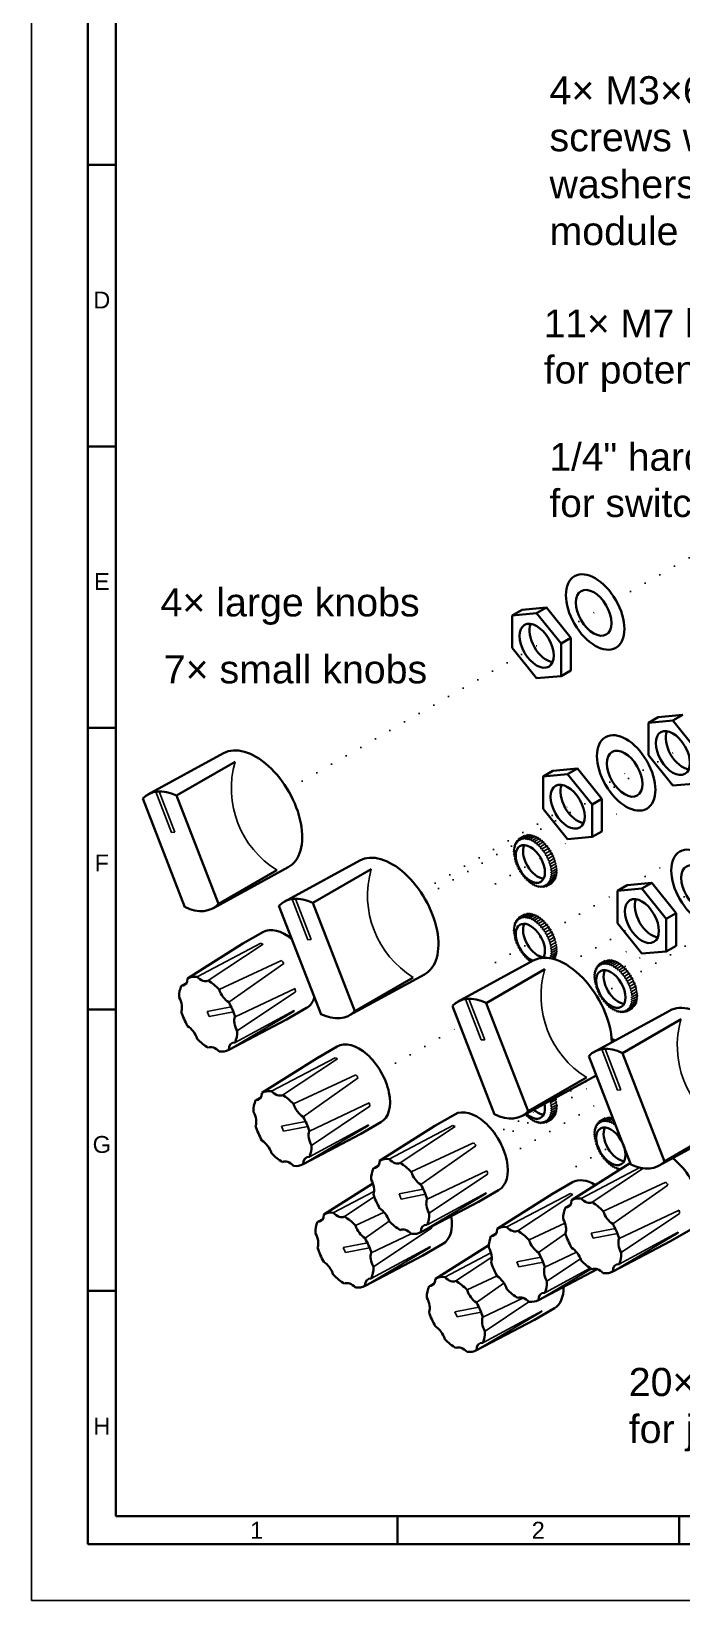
# Model space of a CAD drawing. Header units: millimetres. Extents: x 0 to 594, y 0 to 420.
# Drawn here: x 0 to 115.5, y 0 to 278.7 of the extents above; entities that cross this region are included whole.
import ezdxf

# ---------------------------------------------------------------- set-up
doc = ezdxf.new("R2010")
doc.units = ezdxf.units.MM
doc.linetypes.add('ACAD_ISO07W100', pattern=[3, 0.1, -2.9])
for name, color, linetype, lineweight, true_color in [('assembly lines', 14, 'ACAD_ISO07W100', 25, 0x800000), ('details', 7, 'Continuous', 25, 0x000000), ('frame', 5, 'Continuous', 35, 0x0000ff), ('notes', 94, 'Continuous', 25, 0x008000), ('outlines', 7, 'Continuous', 35, 0x000000), ('paper outline', 1, 'Continuous', 25, 0xff0000)]:
    doc.layers.add(name, color=color, linetype=linetype, lineweight=lineweight, true_color=true_color)
doc.styles.add('textstyle10', font='')
doc.styles.add('textstyle15', font='')
doc.styles.add('textstyle16', font='')
doc.styles.add('textstyle18', font='')
doc.styles.add('textstyle43', font='')
doc.styles.add('textstyle44', font='')
doc.styles.add('textstyle52', font='')
doc.styles.add('textstyle53', font='')
doc.styles.add('textstyle55', font='')
doc.styles.add('textstyle56', font='')
doc.styles.add('textstyle6', font='')
doc.styles.add('textstyle8', font='')
doc.styles.add('textstyle9', font='')
doc.styles.get('textstyle10').set_extended_font_data('Nimbus Sans L')
doc.styles.get('textstyle15').set_extended_font_data('Nimbus Sans L')
doc.styles.get('textstyle16').set_extended_font_data('Nimbus Sans L')
doc.styles.get('textstyle18').set_extended_font_data('Nimbus Sans L')
doc.styles.get('textstyle43').set_extended_font_data('Nimbus Sans L')
doc.styles.get('textstyle44').set_extended_font_data('Nimbus Sans L')
doc.styles.get('textstyle52').set_extended_font_data('Nimbus Sans L')
doc.styles.get('textstyle53').set_extended_font_data('Nimbus Sans L')
doc.styles.get('textstyle55').set_extended_font_data('Nimbus Sans L')
doc.styles.get('textstyle56').set_extended_font_data('Nimbus Sans L')
doc.styles.get('textstyle6').set_extended_font_data('Nimbus Sans L')
doc.styles.get('textstyle8').set_extended_font_data('Nimbus Sans L')
doc.styles.get('textstyle9').set_extended_font_data('Nimbus Sans L')

msp = doc.modelspace()

# ---------------------------------------------------------------- linework, layer by layer
at = {"layer": 'assembly lines'}
for p, q in [((103.78, 177.71), (201.94, 234.38)), ((94.62, 172.42), (102.08, 176.73)), ((45.49, 144.05), (91.86, 170.83)), ((69.68, 125), (116.06, 151.78)), ((113.02, 151.3), (115.43, 152.69)), ((100.12, 143.84), (107.58, 148.15)), ((109.28, 149.13), (110.05, 149.58)), ((110.79, 143.66), (113.53, 145.24)), ((69.09, 125.93), (97.36, 142.25)), ((101.28, 138.16), (105.92, 140.84)), ((92.16, 132.9), (96.4, 135.35)), ((100.48, 107.22), (146.85, 134)), ((82.43, 127.28), (90.44, 131.9)), ((106.36, 127.13), (113.89, 131.47)), ((92.16, 118.93), (104.63, 126.13)), ((113.32, 123.52), (120.78, 127.83)), ((95.01, 112.95), (110.56, 121.93)), ((114.48, 117.84), (119.12, 120.52)), ((82.43, 113.31), (90.44, 117.93)), ((97.77, 110.74), (107.34, 116.26)), ((105.41, 112.61), (109.59, 115.02)), ((99.24, 109.05), (100.33, 109.67)), ((101.62, 110.42), (103.27, 111.37)), ((62.07, 93.94), (76.14, 102.06)), ((82.97, 81.87), (100.74, 92.13)), ((93.17, 89.03), (100.33, 93.17)), ((83.9, 83.68), (91.17, 87.88)), ((84.25, 78.8), (101.94, 89.02)), ((96.73, 77.12), (104.76, 81.75))]:
    msp.add_line(p, q, dxfattribs=at)
at = {"layer": 'details'}
for p, q in [((22.09, 143.66), (24.9, 136.41)), ((25.5, 136.46), (22.69, 143.71)), ((24.9, 136.41), (25.5, 136.46)), ((85.64, 133.88), (85.87, 133.5)), ((85.94, 133.84), (85.64, 133.88)), ((85.74, 134.23), (85.94, 133.84)), ((86.04, 134.15), (85.74, 134.23)), ((85.87, 134.55), (86.04, 134.15)), ((86.18, 134.42), (85.87, 134.55)), ((86.03, 134.83), (86.18, 134.42)), ((86.34, 134.66), (86.03, 134.83)), ((86.23, 135.06), (86.34, 134.66)), ((86.54, 134.86), (86.23, 135.06)), ((86.46, 135.26), (87.58, 135.9)), ((86.46, 135.26), (86.54, 134.86)), ((86.77, 135.02), (86.46, 135.26)), ((86.71, 135.4), (86.77, 135.02)), ((87.01, 135.13), (86.71, 135.4)), ((87, 135.5), (87.01, 135.13)), ((87.29, 135.2), (87, 135.5)), ((87.41, 135.36), (87.09, 135.56)), ((87.3, 135.56), (87.29, 135.2)), ((87.3, 135.56), (88.17, 136.06)), ((87.58, 135.23), (87.3, 135.56)), ((87.32, 135.76), (87.41, 135.36)), ((87.63, 135.52), (87.32, 135.76)), ((87.58, 135.9), (87.63, 135.52)), ((87.88, 135.63), (87.58, 135.9)), ((87.62, 135.56), (87.58, 135.23)), ((87.62, 135.56), (88.49, 136.06)), ((87.88, 135.21), (87.62, 135.56)), ((87.96, 135.52), (87.88, 135.21)), ((87.96, 135.52), (88.83, 136.02)), ((88.2, 135.15), (87.96, 135.52)), ((88.27, 135.93), (88.17, 136.06)), ((88.31, 135.42), (88.2, 135.15)), ((88.31, 135.42), (89.18, 135.92)), ((88.53, 135.04), (88.31, 135.42)), ((88.61, 135.89), (88.49, 136.06)), ((88.67, 135.28), (88.53, 135.04)), ((88.67, 135.28), (89.54, 135.78)), ((88.86, 134.88), (88.67, 135.28)), ((88.97, 135.8), (88.83, 136.02)), ((89.03, 135.09), (88.86, 134.88)), ((89.03, 135.09), (89.9, 135.59)), ((89.2, 134.69), (89.03, 135.09)), ((89.4, 135.54), (89.18, 135.92)), ((89.39, 134.86), (89.2, 134.69)), ((89.39, 134.86), (90.26, 135.36)), ((89.53, 134.46), (89.39, 134.86)), ((89.75, 134.59), (89.53, 134.46)), ((89.69, 135.47), (89.54, 135.78)), ((89.75, 134.59), (90.62, 135.09)), ((89.86, 134.19), (89.75, 134.59)), ((90.1, 134.28), (89.86, 134.19)), ((90.05, 135.24), (89.9, 135.59)), ((90.1, 134.28), (90.97, 134.78)), ((90.18, 133.88), (90.1, 134.28)), ((90.44, 133.93), (90.18, 133.88)), ((90.4, 134.96), (90.26, 135.36)), ((90.62, 135.09), (90.4, 134.96)), ((90.44, 133.93), (91.31, 134.43)), ((90.49, 133.55), (90.44, 133.93)), ((90.73, 134.69), (90.62, 135.09)), ((90.97, 134.78), (90.73, 134.69)), ((90.76, 133.56), (91.63, 134.06)), ((91.05, 134.38), (90.97, 134.78)), ((91.31, 134.43), (91.05, 134.38)), ((91.35, 134.05), (91.31, 134.43)), ((91.63, 134.06), (91.35, 134.05)), ((91.64, 133.69), (91.63, 134.06)), ((85.83, 133.13), (85.57, 133.09)), ((85.57, 133.09), (85.83, 132.75)), ((85.59, 133.5), (85.83, 133.13)), ((85.87, 133.5), (85.59, 133.5)), ((85.83, 132.75), (85.59, 132.66)), ((85.59, 132.66), (85.87, 132.34)), ((85.87, 132.34), (85.64, 132.22)), ((85.64, 132.22), (85.94, 131.92)), ((85.94, 131.92), (85.74, 131.76)), ((85.74, 131.76), (86.04, 131.49)), ((86.04, 131.49), (85.87, 131.29)), ((85.87, 131.29), (86.18, 131.06)), ((86.18, 131.06), (86.03, 130.83)), ((90.76, 133.56), (90.49, 133.55)), ((90.78, 133.19), (90.76, 133.56)), ((91.07, 133.15), (90.78, 133.19)), ((91.05, 132.8), (91.07, 133.15)), ((91.35, 132.73), (91.05, 132.8)), ((91.07, 133.15), (91.93, 133.65)), ((91.3, 132.4), (91.35, 132.73)), ((91.61, 132.28), (91.3, 132.4)), ((91.35, 132.73), (92.22, 133.23)), ((91.52, 131.98), (91.61, 132.28)), ((91.83, 131.83), (91.52, 131.98)), ((91.61, 132.28), (92.47, 132.78)), ((91.93, 133.65), (91.64, 133.69)), ((91.72, 131.56), (91.83, 131.83)), ((92.03, 131.36), (91.72, 131.56)), ((91.83, 131.83), (92.7, 132.33)), ((91.89, 131.12), (92.03, 131.36)), ((92.2, 130.89), (91.89, 131.12)), ((91.91, 133.3), (91.93, 133.65)), ((92.22, 133.23), (91.91, 133.3)), ((92.03, 131.36), (92.9, 131.86)), ((92.16, 132.9), (92.22, 133.23)), ((92.47, 132.78), (92.16, 132.9)), ((92.2, 130.89), (93.06, 131.39)), ((92.39, 132.48), (92.47, 132.78)), ((92.7, 132.33), (92.39, 132.48)), ((92.58, 132.06), (92.7, 132.33)), ((92.9, 131.86), (92.58, 132.06)), ((92.75, 131.62), (92.9, 131.86)), ((93.06, 131.39), (92.75, 131.62)), ((92.89, 131.19), (93.06, 131.39)), ((93.19, 130.93), (92.89, 131.19)), ((86.03, 130.83), (86.34, 130.63)), ((86.34, 130.63), (86.23, 130.36)), ((86.23, 130.36), (86.54, 130.2)), ((86.54, 130.2), (86.46, 129.9)), ((86.46, 129.9), (86.77, 129.78)), ((86.77, 129.78), (86.71, 129.46)), ((86.71, 129.46), (87.01, 129.38)), ((87.01, 129.38), (87, 129.03)), ((87, 129.03), (87.29, 129)), ((87.29, 129), (87.3, 128.63)), ((87.3, 128.63), (87.58, 128.64)), ((87.58, 128.64), (87.62, 128.25)), ((87.62, 128.25), (87.88, 128.3)), ((87.88, 128.3), (87.96, 127.91)), ((92.02, 130.69), (92.2, 130.89)), ((92.33, 130.43), (92.02, 130.69)), ((92.13, 130.26), (92.33, 130.43)), ((92.42, 129.97), (92.13, 130.26)), ((92.33, 127.95), (92.13, 128.35)), ((92.2, 129.84), (92.42, 129.97)), ((92.48, 129.52), (92.2, 129.84)), ((92.42, 128.3), (92.2, 128.69)), ((92.5, 129.09), (92.23, 129.44)), ((92.48, 128.69), (92.23, 129.05)), ((92.33, 130.43), (93.19, 130.93)), ((93.19, 128.45), (92.33, 127.95)), ((92.42, 129.97), (93.29, 130.47)), ((92.42, 128.3), (93.29, 128.81)), ((92.48, 129.52), (93.34, 130.02)), ((93.34, 129.19), (92.48, 128.69)), ((92.5, 129.09), (93.36, 129.59)), ((92.9, 127.86), (92.75, 128.26)), ((92.75, 128.26), (93.06, 128.14)), ((93.06, 128.14), (92.89, 128.54)), ((92.89, 128.54), (93.19, 128.45)), ((92.99, 130.76), (93.19, 130.93)), ((93.29, 130.47), (92.99, 130.76)), ((93.06, 130.34), (93.29, 130.47)), ((93.34, 130.02), (93.06, 130.34)), ((93.19, 128.45), (93.08, 128.68)), ((93.36, 129.59), (93.13, 129.9)), ((93.29, 128.81), (93.13, 129.07)), ((93.34, 129.19), (93.15, 129.47)), ((87.96, 127.91), (88.2, 128)), ((88.2, 128), (88.31, 127.6)), ((88.31, 127.6), (88.53, 127.73)), ((88.53, 127.73), (88.67, 127.32)), ((88.67, 127.32), (88.86, 127.49)), ((88.86, 127.49), (89.03, 127.09)), ((89.03, 127.09), (89.2, 127.3)), ((89.2, 127.3), (89.39, 126.91)), ((89.39, 126.91), (89.53, 127.15)), ((89.53, 127.15), (89.75, 126.76)), ((89.75, 126.76), (89.86, 127.04)), ((89.86, 127.04), (90.1, 126.67)), ((90.1, 126.67), (90.18, 126.98)), ((90.18, 126.98), (90.44, 126.63)), ((90.44, 126.63), (90.49, 126.96)), ((90.49, 126.96), (90.76, 126.63)), ((90.76, 126.63), (90.78, 126.98)), ((90.78, 126.98), (91.07, 126.68)), ((91.07, 126.68), (91.05, 127.05)), ((91.05, 127.05), (91.35, 126.78)), ((91.35, 126.78), (91.3, 127.17)), ((91.3, 127.17), (91.61, 126.93)), ((91.35, 126.78), (92.47, 127.43)), ((91.61, 126.93), (91.52, 127.33)), ((91.52, 127.33), (91.83, 127.12)), ((91.83, 127.12), (91.72, 127.53)), ((91.72, 127.53), (92.03, 127.36)), ((92.03, 127.36), (91.89, 127.76)), ((91.89, 127.76), (92.2, 127.64)), ((91.93, 127.18), (91.91, 127.55)), ((91.91, 127.55), (92.22, 127.28)), ((92.2, 127.64), (92.02, 128.04)), ((92.02, 128.04), (92.33, 127.95)), ((92.22, 127.28), (92.16, 127.67)), ((92.16, 127.67), (92.47, 127.43)), ((92.2, 127.64), (93.06, 128.14)), ((92.47, 127.43), (92.39, 127.83)), ((92.39, 127.83), (92.7, 127.62)), ((92.7, 127.62), (92.58, 128.03)), ((92.58, 128.03), (92.9, 127.86)), ((46.28, 124.6), (49.09, 117.36)), ((49.69, 117.41), (46.88, 124.66)), ((85.64, 119.91), (85.87, 119.53)), ((85.94, 119.87), (85.64, 119.91)), ((85.74, 120.26), (85.94, 119.87)), ((86.04, 120.18), (85.74, 120.26)), ((85.87, 120.58), (86.04, 120.18)), ((86.18, 120.45), (85.87, 120.58)), ((86.03, 120.85), (86.18, 120.45)), ((86.34, 120.69), (86.03, 120.85)), ((86.23, 121.09), (86.34, 120.69)), ((86.54, 120.89), (86.23, 121.09)), ((86.46, 121.29), (87.58, 121.93)), ((86.46, 121.29), (86.54, 120.89)), ((86.77, 121.05), (86.46, 121.29)), ((86.71, 121.43), (86.77, 121.05)), ((87.01, 121.16), (86.71, 121.43)), ((87, 121.53), (87.01, 121.16)), ((87.29, 121.23), (87, 121.53)), ((87.41, 121.39), (87.09, 121.59)), ((87.3, 121.59), (87.29, 121.23)), ((87.3, 121.59), (88.17, 122.09)), ((87.58, 121.26), (87.3, 121.59)), ((87.32, 121.79), (87.41, 121.39)), ((87.63, 121.55), (87.32, 121.79)), ((87.58, 121.93), (87.63, 121.55)), ((87.88, 121.66), (87.58, 121.93)), ((87.62, 121.59), (87.58, 121.26)), ((87.62, 121.59), (88.49, 122.09)), ((87.88, 121.24), (87.62, 121.59)), ((87.96, 121.55), (87.88, 121.24)), ((87.96, 121.55), (88.83, 122.05)), ((88.2, 121.18), (87.96, 121.55)), ((88.27, 121.96), (88.17, 122.09)), ((88.31, 121.45), (88.2, 121.18)), ((88.31, 121.45), (89.18, 121.95)), ((88.53, 121.07), (88.31, 121.45)), ((88.61, 121.92), (88.49, 122.09)), ((88.67, 121.31), (88.53, 121.07)), ((88.67, 121.31), (89.54, 121.81)), ((88.86, 120.91), (88.67, 121.31)), ((88.97, 121.83), (88.83, 122.05)), ((89.03, 121.12), (88.86, 120.91)), ((89.03, 121.12), (89.9, 121.62)), ((89.2, 120.72), (89.03, 121.12)), ((89.4, 121.57), (89.18, 121.95)), ((89.39, 120.89), (89.2, 120.72)), ((89.39, 120.89), (90.26, 121.39)), ((89.53, 120.49), (89.39, 120.89)), ((89.75, 120.62), (89.53, 120.49)), ((89.69, 121.5), (89.54, 121.81)), ((89.75, 120.62), (90.62, 121.12)), ((89.86, 120.22), (89.75, 120.62)), ((90.1, 120.31), (89.86, 120.22)), ((90.05, 121.27), (89.9, 121.62)), ((90.1, 120.31), (90.97, 120.81)), ((90.18, 119.91), (90.1, 120.31)), ((90.44, 119.96), (90.18, 119.91)), ((90.4, 120.99), (90.26, 121.39)), ((90.62, 121.12), (90.4, 120.99)), ((90.44, 119.96), (91.31, 120.46)), ((90.49, 119.58), (90.44, 119.96)), ((90.73, 120.72), (90.62, 121.12)), ((90.97, 120.81), (90.73, 120.72)), ((90.76, 119.59), (91.63, 120.09)), ((91.05, 120.41), (90.97, 120.81)), ((91.31, 120.46), (91.05, 120.41)), ((91.35, 120.08), (91.31, 120.46)), ((91.63, 120.09), (91.35, 120.08)), ((91.64, 119.72), (91.63, 120.09)), ((49.09, 117.36), (49.69, 117.41)), ((85.83, 119.16), (85.57, 119.12)), ((85.57, 119.12), (85.83, 118.78)), ((85.59, 119.53), (85.83, 119.16)), ((85.87, 119.53), (85.59, 119.53)), ((85.83, 118.78), (85.59, 118.69)), ((85.59, 118.69), (85.87, 118.37)), ((85.87, 118.37), (85.64, 118.25)), ((85.64, 118.25), (85.94, 117.95)), ((85.94, 117.95), (85.74, 117.79)), ((85.74, 117.79), (86.04, 117.52)), ((86.04, 117.52), (85.87, 117.32)), ((85.87, 117.32), (86.18, 117.09)), ((86.18, 117.09), (86.03, 116.85)), ((90.76, 119.59), (90.49, 119.58)), ((90.78, 119.22), (90.76, 119.59)), ((91.07, 119.18), (90.78, 119.22)), ((91.05, 118.83), (91.07, 119.18)), ((91.35, 118.76), (91.05, 118.83)), ((91.07, 119.18), (91.93, 119.68)), ((91.3, 118.43), (91.35, 118.76)), ((91.61, 118.31), (91.3, 118.43)), ((91.35, 118.76), (92.22, 119.26)), ((91.52, 118.01), (91.61, 118.31)), ((91.83, 117.86), (91.52, 118.01)), ((91.61, 118.31), (92.47, 118.81)), ((91.93, 119.68), (91.64, 119.72)), ((91.72, 117.59), (91.83, 117.86)), ((92.03, 117.39), (91.72, 117.59)), ((91.83, 117.86), (92.7, 118.36)), ((91.89, 117.15), (92.03, 117.39)), ((92.2, 116.92), (91.89, 117.15)), ((91.91, 119.33), (91.93, 119.68)), ((92.22, 119.26), (91.91, 119.33)), ((92.03, 117.39), (92.9, 117.89)), ((92.16, 118.93), (92.22, 119.26)), ((92.47, 118.81), (92.16, 118.93)), ((92.2, 116.92), (93.06, 117.42)), ((92.39, 118.51), (92.47, 118.81)), ((92.7, 118.36), (92.39, 118.51)), ((92.58, 118.09), (92.7, 118.36)), ((92.9, 117.89), (92.58, 118.09)), ((92.75, 117.65), (92.9, 117.89)), ((93.06, 117.42), (92.75, 117.65)), ((92.89, 117.22), (93.06, 117.42)), ((93.19, 116.96), (92.89, 117.22)), ((29.41, 110.81), (40.75, 116.75)), ((41.14, 116.57), (31.39, 110.12)), ((86.03, 116.85), (86.34, 116.66)), ((86.34, 116.66), (86.23, 116.39)), ((86.23, 116.39), (86.54, 116.23)), ((86.54, 116.23), (86.46, 115.93)), ((86.46, 115.93), (86.77, 115.81)), ((86.77, 115.81), (86.71, 115.49)), ((86.71, 115.49), (87.01, 115.41)), ((87.01, 115.41), (87, 115.06)), ((87, 115.06), (87.29, 115.03)), ((87.29, 115.03), (87.3, 114.66)), ((87.3, 114.66), (87.58, 114.67)), ((87.58, 114.67), (87.62, 114.28)), ((87.62, 114.28), (87.88, 114.33)), ((87.88, 114.33), (87.96, 113.94)), ((92.02, 116.72), (92.2, 116.92)), ((92.33, 116.46), (92.02, 116.72)), ((92.13, 116.29), (92.33, 116.46)), ((92.42, 116), (92.13, 116.29)), ((92.29, 114.05), (92.13, 114.38)), ((92.2, 115.87), (92.42, 116)), ((92.48, 115.55), (92.2, 115.87)), ((92.42, 114.33), (92.2, 114.72)), ((92.5, 115.12), (92.23, 115.47)), ((92.48, 114.72), (92.23, 115.08)), ((92.33, 116.46), (93.19, 116.96)), ((93.19, 114.48), (92.4, 114.03)), ((92.42, 116), (93.29, 116.5)), ((92.42, 114.33), (93.29, 114.83)), ((92.48, 115.55), (93.34, 116.05)), ((93.34, 115.22), (92.48, 114.72)), ((92.5, 115.12), (93.36, 115.62)), ((92.9, 113.89), (92.75, 114.29)), ((92.75, 114.29), (93.06, 114.17)), ((93.06, 114.17), (92.89, 114.57)), ((92.89, 114.57), (93.19, 114.48)), ((92.99, 116.79), (93.19, 116.96)), ((93.29, 116.5), (92.99, 116.79)), ((93.06, 116.37), (93.29, 116.5)), ((93.34, 116.05), (93.06, 116.37)), ((93.19, 114.48), (93.08, 114.71)), ((93.36, 115.62), (93.13, 115.93)), ((93.29, 114.83), (93.13, 115.09)), ((93.34, 115.22), (93.15, 115.5)), ((33.36, 108.53), (44.44, 113.71)), ((44.83, 113.18), (35.04, 106.27)), ((87.96, 113.94), (88.2, 114.03)), ((88.2, 114.03), (88.31, 113.63)), ((88.31, 113.63), (88.53, 113.76)), ((88.53, 113.76), (88.67, 113.35)), ((88.67, 113.35), (88.86, 113.52)), ((92.02, 114.07), (92.33, 113.98)), ((92.58, 114.06), (92.9, 113.89)), ((92.7, 113.96), (93.06, 114.17)), ((99.94, 111.66), (100.17, 111.27)), ((100.23, 111.61), (99.94, 111.66)), ((100.04, 112.01), (100.23, 111.61)), ((100.34, 111.92), (100.04, 112.01)), ((100.17, 112.32), (100.34, 111.92)), ((100.47, 112.2), (100.17, 112.32)), ((100.33, 112.6), (100.47, 112.2)), ((100.64, 112.43), (100.33, 112.6)), ((100.53, 112.84), (100.64, 112.43)), ((100.84, 112.63), (100.53, 112.84)), ((100.76, 113.03), (101.88, 113.68)), ((100.76, 113.03), (100.84, 112.63)), ((101.06, 112.79), (100.76, 113.03)), ((101.01, 113.18), (101.06, 112.79)), ((101.31, 112.91), (101.01, 113.18)), ((101.29, 113.28), (101.31, 112.91)), ((101.58, 112.98), (101.29, 113.28)), ((101.71, 113.13), (101.39, 113.34)), ((101.6, 113.33), (101.58, 112.98)), ((101.6, 113.33), (102.46, 113.83)), ((101.88, 113), (101.6, 113.33)), ((101.62, 113.53), (101.71, 113.13)), ((101.93, 113.29), (101.62, 113.53)), ((101.88, 113.68), (101.93, 113.29)), ((102.18, 113.41), (101.88, 113.68)), ((101.92, 113.34), (101.88, 113)), ((101.92, 113.34), (102.79, 113.84)), ((102.18, 112.98), (101.92, 113.34)), ((102.26, 113.29), (102.18, 112.98)), ((102.26, 113.29), (103.13, 113.79)), ((102.5, 112.92), (102.26, 113.29)), ((102.57, 113.71), (102.46, 113.83)), ((102.61, 113.2), (102.5, 112.92)), ((102.61, 113.2), (103.48, 113.7)), ((102.83, 112.81), (102.61, 113.2)), ((102.91, 113.67), (102.79, 113.84)), ((102.97, 113.05), (102.83, 112.81)), ((102.97, 113.05), (103.83, 113.55)), ((103.16, 112.66), (102.97, 113.05)), ((103.27, 113.57), (103.13, 113.79)), ((103.33, 112.87), (103.16, 112.66)), ((103.33, 112.87), (104.2, 113.37)), ((103.5, 112.47), (103.33, 112.87)), ((103.69, 113.31), (103.48, 113.7)), ((103.69, 112.64), (103.5, 112.47)), ((103.69, 112.64), (104.56, 113.14)), ((103.83, 112.23), (103.69, 112.64)), ((103.99, 113.25), (103.83, 113.55)), ((104.05, 112.36), (103.83, 112.23)), ((104.05, 112.36), (104.92, 112.86)), ((104.16, 111.96), (104.05, 112.36)), ((104.4, 112.05), (104.16, 111.96)), ((104.34, 113.01), (104.2, 113.37)), ((104.4, 112.05), (105.27, 112.55)), ((104.48, 111.66), (104.4, 112.05)), ((104.74, 111.71), (104.48, 111.66)), ((104.7, 112.73), (104.56, 113.14)), ((104.92, 112.86), (104.7, 112.73)), ((104.74, 111.71), (105.61, 112.21)), ((104.78, 111.32), (104.74, 111.71)), ((105.03, 112.46), (104.92, 112.86)), ((105.27, 112.55), (105.03, 112.46)), ((105.06, 111.33), (105.93, 111.83)), ((105.34, 112.16), (105.27, 112.55)), ((105.61, 112.21), (105.34, 112.16)), ((105.65, 111.82), (105.61, 112.21)), ((105.93, 111.83), (105.65, 111.82)), ((105.94, 111.46), (105.93, 111.83)), ((26.62, 109.2), (27.6, 109.79)), ((36.16, 103.69), (46.81, 108.72)), ((100.13, 110.91), (99.87, 110.87)), ((99.87, 110.87), (100.13, 110.52)), ((99.88, 111.27), (100.13, 110.91)), ((100.17, 111.27), (99.88, 111.27)), ((100.13, 110.52), (99.88, 110.44)), ((99.88, 110.44), (100.17, 110.12)), ((100.17, 110.12), (99.94, 109.99)), ((99.94, 109.99), (100.23, 109.7)), ((100.23, 109.7), (100.04, 109.53)), ((100.04, 109.53), (100.34, 109.27)), ((100.34, 109.27), (100.17, 109.07)), ((100.17, 109.07), (100.47, 108.84)), ((100.47, 108.84), (100.33, 108.6)), ((105.06, 111.33), (104.78, 111.32)), ((105.08, 110.96), (105.06, 111.33)), ((105.37, 110.93), (105.08, 110.96)), ((105.35, 110.58), (105.37, 110.93)), ((105.65, 110.5), (105.35, 110.58)), ((105.37, 110.93), (106.23, 111.43)), ((105.6, 110.18), (105.65, 110.5)), ((105.9, 110.06), (105.6, 110.18)), ((105.65, 110.5), (106.51, 111)), ((105.82, 109.76), (105.9, 110.06)), ((106.13, 109.6), (105.82, 109.76)), ((105.9, 110.06), (106.77, 110.56)), ((106.23, 111.43), (105.94, 111.46)), ((106.02, 109.33), (106.13, 109.6)), ((106.33, 109.14), (106.02, 109.33)), ((106.13, 109.6), (107, 110.1)), ((106.19, 108.9), (106.33, 109.14)), ((106.49, 108.67), (106.19, 108.9)), ((106.21, 111.08), (106.23, 111.43)), ((106.51, 111), (106.21, 111.08)), ((106.33, 109.14), (107.2, 109.64)), ((106.46, 110.68), (106.51, 111)), ((106.77, 110.56), (106.46, 110.68)), ((106.49, 108.67), (107.36, 109.17)), ((106.62, 108.2), (107.49, 108.7)), ((106.69, 110.26), (106.77, 110.56)), ((107, 110.1), (106.69, 110.26)), ((106.88, 109.83), (107, 110.1)), ((107.2, 109.64), (106.88, 109.83)), ((107.05, 109.4), (107.2, 109.64)), ((107.36, 109.17), (107.05, 109.4)), ((107.19, 108.97), (107.36, 109.17)), ((107.49, 108.7), (107.19, 108.97)), ((107.29, 108.54), (107.49, 108.7)), ((46.91, 108.15), (36.55, 101.18)), ((77.08, 106.82), (79.89, 99.58)), ((80.49, 99.63), (77.68, 106.88)), ((100.33, 108.6), (100.64, 108.4)), ((100.64, 108.4), (100.53, 108.13)), ((100.53, 108.13), (100.84, 107.98)), ((100.84, 107.98), (100.76, 107.68)), ((100.76, 107.68), (101.06, 107.56)), ((101.06, 107.56), (101.01, 107.23)), ((101.01, 107.23), (101.31, 107.16)), ((101.31, 107.16), (101.29, 106.81)), ((101.29, 106.81), (101.58, 106.77)), ((101.58, 106.77), (101.6, 106.4)), ((101.6, 106.4), (101.88, 106.41)), ((101.88, 106.41), (101.92, 106.03)), ((101.92, 106.03), (102.18, 106.08)), ((102.18, 106.08), (102.26, 105.68)), ((106.32, 108.47), (106.49, 108.67)), ((106.62, 108.2), (106.32, 108.47)), ((106.43, 108.04), (106.62, 108.2)), ((106.72, 107.74), (106.43, 108.04)), ((106.62, 105.73), (106.43, 106.12)), ((106.49, 107.62), (106.72, 107.74)), ((106.78, 107.3), (106.49, 107.62)), ((106.72, 106.08), (106.49, 106.46)), ((106.49, 105.41), (107.36, 105.91)), ((106.79, 106.87), (106.53, 107.21)), ((106.78, 106.46), (106.53, 106.83)), ((107.49, 106.23), (106.62, 105.73)), ((106.72, 107.74), (107.58, 108.24)), ((106.72, 106.08), (107.58, 106.58)), ((106.78, 107.3), (107.64, 107.8)), ((107.64, 106.96), (106.78, 106.46)), ((106.79, 106.87), (107.66, 107.37)), ((107.2, 105.64), (107.05, 106.04)), ((107.05, 106.04), (107.36, 105.91)), ((107.36, 105.91), (107.19, 106.31)), ((107.19, 106.31), (107.49, 106.23)), ((107.58, 108.24), (107.29, 108.54)), ((107.36, 108.12), (107.58, 108.24)), ((107.64, 107.8), (107.36, 108.12)), ((107.49, 106.23), (107.37, 106.46)), ((107.66, 107.37), (107.43, 107.67)), ((107.58, 106.58), (107.43, 106.84)), ((107.64, 106.96), (107.45, 107.25)), ((35.48, 105.44), (31.2, 104.61)), ((31.2, 104.61), (31.58, 103.72)), ((31.58, 103.72), (35.86, 104.55)), ((46.6, 104.65), (35.04, 97.84)), ((36.16, 99.13), (46.67, 104.82)), ((102.26, 105.68), (102.5, 105.77)), ((102.5, 105.77), (102.61, 105.37)), ((102.61, 105.37), (102.83, 105.5)), ((102.83, 105.5), (102.97, 105.1)), ((102.97, 105.1), (103.16, 105.27)), ((103.16, 105.27), (103.33, 104.87)), ((103.33, 104.87), (103.5, 105.08)), ((103.5, 105.08), (103.69, 104.68)), ((103.69, 104.68), (103.83, 104.92)), ((103.83, 104.92), (104.05, 104.54)), ((104.05, 104.54), (104.16, 104.81)), ((104.16, 104.81), (104.4, 104.45)), ((104.4, 104.45), (104.48, 104.75)), ((104.48, 104.75), (104.74, 104.4)), ((104.74, 104.4), (104.78, 104.73)), ((104.78, 104.73), (105.06, 104.4)), ((105.06, 104.4), (105.08, 104.76)), ((105.08, 104.76), (105.37, 104.46)), ((105.37, 104.46), (105.35, 104.83)), ((105.35, 104.83), (105.65, 104.56)), ((105.65, 104.56), (105.6, 104.94)), ((105.6, 104.94), (105.9, 104.7)), ((105.65, 104.56), (106.77, 105.2)), ((105.9, 104.7), (105.82, 105.1)), ((105.82, 105.1), (106.13, 104.9)), ((106.13, 104.9), (106.02, 105.3)), ((106.02, 105.3), (106.33, 105.14)), ((106.33, 105.14), (106.19, 105.54)), ((106.19, 105.54), (106.49, 105.41)), ((106.23, 104.96), (106.21, 105.33)), ((106.21, 105.33), (106.51, 105.06)), ((106.49, 105.41), (106.32, 105.81)), ((106.32, 105.81), (106.62, 105.73)), ((106.51, 105.06), (106.46, 105.44)), ((106.46, 105.44), (106.77, 105.2)), ((106.77, 105.2), (106.69, 105.6)), ((106.69, 105.6), (107, 105.4)), ((107, 105.4), (106.88, 105.8)), ((106.88, 105.8), (107.2, 105.64)), ((79.89, 99.58), (80.49, 99.63)), ((101.28, 97.93), (104.09, 90.69)), ((104.69, 90.74), (101.88, 97.99)), ((103.06, 99.48), (103.48, 99.73)), ((103.27, 99.6), (103.13, 99.82)), ((103.61, 99.49), (103.48, 99.73)), ((42.61, 90.49), (53.95, 96.43)), ((54.34, 96.25), (44.59, 89.8)), ((46.56, 88.21), (57.64, 93.39)), ((58.03, 92.86), (48.24, 85.95)), ((39.82, 88.88), (40.8, 89.47)), ((93.19, 89.02), (92.89, 89.28)), ((104.09, 90.69), (104.69, 90.74)), ((49.36, 83.37), (60, 88.4)), ((60.11, 87.83), (49.75, 80.86)), ((92.33, 88.52), (92.02, 88.78)), ((92.13, 88.35), (92.33, 88.52)), ((92.42, 88.06), (92.13, 88.35)), ((92.33, 86.04), (92.13, 86.44)), ((92.2, 87.93), (92.42, 88.06)), ((92.48, 87.61), (92.2, 87.93)), ((92.42, 86.39), (92.2, 86.78)), ((92.5, 87.18), (92.23, 87.53)), ((92.48, 86.77), (92.23, 87.14)), ((92.33, 88.52), (93.19, 89.02)), ((93.19, 86.54), (92.33, 86.04)), ((92.42, 88.06), (93.29, 88.56)), ((92.42, 86.39), (93.29, 86.89)), ((92.48, 87.61), (93.34, 88.11)), ((93.34, 87.27), (92.48, 86.77)), ((92.5, 87.18), (93.36, 87.68)), ((93.06, 86.23), (92.89, 86.63)), ((92.89, 86.63), (93.19, 86.54)), ((92.99, 88.85), (93.19, 89.02)), ((93.29, 88.56), (92.99, 88.85)), ((93.06, 88.43), (93.29, 88.56)), ((93.34, 88.11), (93.06, 88.43)), ((93.19, 86.54), (93.08, 86.77)), ((93.36, 87.68), (93.13, 87.99)), ((93.29, 86.89), (93.13, 87.15)), ((93.34, 87.27), (93.15, 87.56)), ((48.68, 85.12), (44.4, 84.29)), ((44.4, 84.29), (44.78, 83.4)), ((44.78, 83.4), (49.06, 84.23)), ((59.8, 84.33), (48.24, 77.52)), ((49.36, 78.81), (59.87, 84.5)), ((63.51, 78.42), (74.84, 84.36)), ((75.24, 84.18), (65.49, 77.74)), ((87.88, 86.39), (87.96, 86)), ((87.96, 86), (88.2, 86.09)), ((88.2, 86.09), (88.31, 85.68)), ((88.31, 85.68), (88.53, 85.82)), ((88.53, 85.82), (88.67, 85.41)), ((88.67, 85.41), (88.86, 85.58)), ((88.86, 85.58), (89.03, 85.18)), ((89.03, 85.18), (89.2, 85.39)), ((89.2, 85.39), (89.39, 84.99)), ((89.39, 84.99), (89.53, 85.24)), ((89.53, 85.24), (89.75, 84.85)), ((89.75, 84.85), (89.86, 85.13)), ((89.86, 85.13), (90.1, 84.76)), ((90.1, 84.76), (90.18, 85.06)), ((90.18, 85.06), (90.44, 84.71)), ((90.44, 84.71), (90.49, 85.05)), ((90.49, 85.05), (90.76, 84.72)), ((90.76, 84.72), (90.78, 85.07)), ((90.78, 85.07), (91.07, 84.77)), ((91.07, 84.77), (91.05, 85.14)), ((91.05, 85.14), (91.35, 84.87)), ((91.35, 84.87), (91.3, 85.26)), ((91.3, 85.26), (91.61, 85.02)), ((91.35, 84.87), (92.47, 85.52)), ((91.61, 85.02), (91.52, 85.42)), ((91.52, 85.42), (91.83, 85.21)), ((91.83, 85.21), (91.72, 85.62)), ((91.72, 85.62), (92.03, 85.45)), ((92.03, 85.45), (91.89, 85.85)), ((91.89, 85.85), (92.2, 85.73)), ((91.93, 85.27), (91.91, 85.64)), ((91.91, 85.64), (92.22, 85.37)), ((92.2, 85.73), (92.02, 86.13)), ((92.02, 86.13), (92.33, 86.04)), ((92.22, 85.37), (92.16, 85.76)), ((92.16, 85.76), (92.47, 85.52)), ((92.2, 85.73), (93.06, 86.23)), ((92.47, 85.52), (92.39, 85.92)), ((92.39, 85.92), (92.7, 85.71)), ((92.7, 85.71), (92.58, 86.12)), ((92.58, 86.12), (92.9, 85.95)), ((92.9, 85.95), (92.75, 86.35)), ((92.75, 86.35), (93.06, 86.23)), ((99.94, 83.71), (100.17, 83.33)), ((100.23, 83.67), (99.94, 83.71)), ((100.04, 84.06), (100.23, 83.67)), ((100.34, 83.98), (100.04, 84.06)), ((100.17, 84.38), (100.34, 83.98)), ((100.47, 84.25), (100.17, 84.38)), ((100.33, 84.66), (100.47, 84.25)), ((100.64, 84.49), (100.33, 84.66)), ((100.53, 84.9), (100.64, 84.49)), ((100.84, 84.69), (100.53, 84.9)), ((100.76, 85.09), (101.88, 85.74)), ((100.76, 85.09), (100.84, 84.69)), ((101.06, 84.85), (100.76, 85.09)), ((101.01, 85.24), (101.06, 84.85)), ((101.31, 84.97), (101.01, 85.24)), ((101.29, 85.34), (101.31, 84.97)), ((101.58, 85.04), (101.29, 85.34)), ((101.71, 85.19), (101.39, 85.4)), ((101.6, 85.39), (101.58, 85.04)), ((101.6, 85.39), (102.46, 85.89)), ((101.88, 85.06), (101.6, 85.39)), ((101.62, 85.59), (101.71, 85.19)), ((101.93, 85.35), (101.62, 85.59)), ((101.88, 85.74), (101.93, 85.35)), ((102.18, 85.47), (101.88, 85.74)), ((101.92, 85.39), (101.88, 85.06)), ((101.92, 85.39), (102.79, 85.89)), ((102.18, 85.04), (101.92, 85.39)), ((102.26, 85.35), (102.18, 85.04)), ((102.26, 85.35), (103.13, 85.85)), ((102.5, 84.98), (102.26, 85.35)), ((102.57, 85.77), (102.46, 85.89)), ((102.61, 85.26), (102.5, 84.98)), ((102.61, 85.26), (103.26, 85.63)), ((102.83, 84.87), (102.61, 85.26)), ((102.91, 85.73), (102.79, 85.89)), ((102.97, 85.11), (102.83, 84.87)), ((102.97, 85.11), (103.37, 85.34)), ((103.16, 84.72), (102.97, 85.11)), ((103.27, 85.63), (103.13, 85.85)), ((103.33, 84.93), (103.16, 84.72)), ((103.33, 84.93), (103.49, 85.02)), ((103.5, 84.52), (103.33, 84.93)), ((103.64, 84.65), (103.5, 84.52)), ((67.46, 76.14), (78.53, 81.33)), ((100.13, 82.97), (99.87, 82.93)), ((99.87, 82.93), (100.13, 82.58)), ((99.88, 83.33), (100.13, 82.97)), ((100.17, 83.33), (99.88, 83.33)), ((100.13, 82.58), (99.88, 82.5)), ((99.88, 82.5), (100.17, 82.18)), ((100.17, 82.18), (99.94, 82.05)), ((99.94, 82.05), (100.23, 81.76)), ((100.23, 81.76), (100.04, 81.59)), ((100.04, 81.59), (100.34, 81.33)), ((100.34, 81.33), (100.17, 81.13)), ((100.17, 81.13), (100.47, 80.9)), ((100.47, 80.9), (100.33, 80.66)), ((78.92, 80.79), (69.14, 73.88)), ((100.33, 80.66), (100.64, 80.46)), ((100.64, 80.46), (100.53, 80.19)), ((100.53, 80.19), (100.84, 80.04)), ((100.84, 80.04), (100.76, 79.74)), ((100.76, 79.74), (101.06, 79.62)), ((101.06, 79.62), (101.01, 79.29)), ((101.01, 79.29), (101.31, 79.22)), ((101.31, 79.22), (101.29, 78.87)), ((101.29, 78.87), (101.58, 78.83)), ((101.58, 78.83), (101.6, 78.46)), ((101.6, 78.46), (101.88, 78.47)), ((101.88, 78.47), (101.92, 78.09)), ((101.92, 78.09), (102.18, 78.14)), ((102.18, 78.14), (102.26, 77.74)), ((60.72, 76.81), (61.69, 77.41)), ((70.25, 71.3), (80.9, 76.34)), ((81.01, 75.76), (70.65, 68.8)), ((97.61, 71.44), (108.04, 76.91)), ((108.72, 76.79), (99.58, 70.75)), ((102.26, 77.74), (102.5, 77.83)), ((102.5, 77.83), (102.61, 77.43)), ((102.61, 77.43), (102.83, 77.56)), ((102.83, 77.56), (102.97, 77.16)), ((102.97, 77.16), (103.16, 77.33)), ((103.16, 77.33), (103.33, 76.93)), ((103.33, 76.93), (103.5, 77.13)), ((103.5, 77.13), (103.69, 76.74)), ((103.69, 76.74), (103.83, 76.98)), ((103.83, 76.98), (104.05, 76.6)), ((104.05, 76.6), (104.16, 76.87)), ((104.16, 76.87), (104.4, 76.5)), ((104.4, 76.5), (104.48, 76.81)), ((104.48, 76.81), (104.62, 76.62)), ((106.19, 77.6), (106.49, 77.47)), ((53.61, 68.9), (60.82, 72.68)), ((69.57, 73.05), (65.29, 72.22)), ((101.56, 69.16), (112.63, 74.34)), ((113.02, 73.81), (103.23, 66.9)), ((60.89, 71.72), (55.59, 68.21)), ((65.29, 72.22), (65.68, 71.33)), ((65.68, 71.33), (69.96, 72.17)), ((80.7, 72.26), (69.14, 65.46)), ((70.25, 66.74), (80.77, 72.43)), ((84.41, 66.36), (95.74, 72.3)), ((96.14, 72.12), (86.38, 65.67)), ((94.81, 69.83), (95.79, 70.42)), ((50.82, 67.29), (51.79, 67.88)), ((57.56, 66.62), (62.62, 68.99)), ((63.52, 67.38), (59.24, 64.36)), ((88.36, 64.08), (94.74, 67.06)), ((104.35, 64.32), (115, 69.35)), ((115.11, 68.78), (104.74, 61.81)), ((60.36, 61.78), (67.46, 65.13)), ((71.11, 66.24), (60.75, 59.27)), ((81.61, 64.75), (82.59, 65.34)), ((94.83, 65.2), (90.03, 61.82)), ((103.67, 66.07), (99.39, 65.24)), ((99.39, 65.24), (99.77, 64.35)), ((99.77, 64.35), (104.06, 65.18)), ((114.79, 65.28), (103.23, 58.47)), ((104.35, 59.76), (114.87, 65.44)), ((59.68, 63.53), (55.39, 62.7)), ((55.39, 62.7), (55.78, 61.81)), ((55.78, 61.81), (60.06, 62.64)), ((70.8, 62.74), (59.24, 55.93)), ((60.36, 57.22), (70.87, 62.9)), ((73.41, 57.47), (81.61, 61.76)), ((91.15, 59.24), (96.8, 61.91)), ((81.74, 60.98), (75.38, 56.78)), ((90.47, 60.99), (86.19, 60.16)), ((86.19, 60.16), (86.58, 59.27)), ((86.58, 59.27), (90.86, 60.1)), ((99.43, 58.92), (90.03, 53.39)), ((91.15, 54.68), (99.23, 59.05)), ((97.5, 60.73), (91.54, 56.73)), ((70.62, 55.86), (71.59, 56.45)), ((77.36, 55.19), (82.69, 57.68)), ((83.92, 56.38), (79.03, 52.93)), ((80.15, 50.35), (87.36, 53.75)), ((88.34, 53.08), (80.55, 47.84)), ((79.47, 52.1), (75.19, 51.27)), ((75.19, 51.27), (75.58, 50.38)), ((75.58, 50.38), (79.86, 51.21)), ((90.6, 51.31), (79.03, 44.5)), ((80.15, 45.79), (90.67, 51.47))]:
    msp.add_line(p, q, dxfattribs=at)
for centre in [(52.58, 144.28), (76.77, 125.23), (107.57, 107.45), (131.77, 98.56)]:
    msp.add_arc(centre, 17.08, 164.0477, 238.3644, dxfattribs=at)
for centre, start_param, end_param in [((41.52, 110.01), 5.566689, 5.639097), ((41.52, 110.01), 4.852729, 4.938941), ((41.52, 110.01), 4.124656, 4.207659), ((41.52, 110.01), 3.534142, 3.569239), ((54.72, 89.69), 5.566689, 5.639097), ((54.72, 89.69), 4.852729, 4.938941), ((54.72, 89.69), 4.124656, 4.207659), ((54.72, 89.69), 3.534142, 3.569239), ((75.62, 77.63), 5.566689, 5.639097), ((75.62, 77.63), 4.852729, 4.938941), ((75.62, 77.63), 4.124656, 4.207659), ((109.71, 70.64), 4.852729, 4.938941), ((75.62, 77.63), 3.534142, 3.569239), ((96.52, 65.56), 5.566689, 5.639097), ((109.71, 70.64), 4.124656, 4.207659), ((65.72, 68.1), 4.124656, 4.15869), ((109.71, 70.64), 3.534142, 3.569239), ((65.72, 68.1), 3.534142, 3.569239), ((85.52, 56.67), 3.534142, 3.569239)]:
    msp.add_ellipse(centre, major_axis=(-3.89, 6.74), ratio=0.57735, start_param=start_param, end_param=end_param, dxfattribs=at)
at = {"layer": 'frame'}
for p, q in [((10, 410), (10, 10)), ((15, 405), (15, 15)), ((15, 255), (10, 255)), ((15, 205), (10, 205)), ((15, 155), (10, 155)), ((15, 105), (10, 105)), ((15, 55), (10, 55)), ((15, 15), (579, 15)), ((65, 15), (65, 10)), ((115, 15), (115, 10)), ((10, 10), (584, 10))]:
    msp.add_line(p, q, dxfattribs=at)
at = {"layer": 'outlines'}
for p, q in [((85.39, 174.98), (87.12, 175.98)), ((91.45, 176.36), (87.12, 175.98)), ((89.72, 175.36), (91.45, 176.36)), ((95.78, 170.98), (91.45, 176.36)), ((89.72, 175.36), (85.39, 174.98)), ((85.39, 174.98), (85.39, 169.2)), ((94.05, 169.98), (89.72, 175.36)), ((94.05, 169.98), (95.78, 170.98)), ((95.78, 165.2), (95.78, 170.98)), ((85.39, 169.2), (89.72, 163.82)), ((94.05, 164.2), (94.05, 169.98)), ((94.05, 164.2), (95.78, 165.2)), ((89.72, 163.82), (94.05, 164.2)), ((109.58, 155.93), (111.31, 156.93)), ((113.91, 156.31), (109.58, 155.93)), ((115.65, 157.31), (111.31, 156.93)), ((113.91, 156.31), (115.65, 157.31)), ((118.24, 150.93), (113.91, 156.31)), ((109.58, 155.93), (109.58, 150.15)), ((20.68, 143.17), (34.12, 150.5)), ((25.76, 142.97), (36.16, 148.97)), ((96.95, 147.79), (92.62, 147.4)), ((95.22, 146.79), (96.95, 147.79)), ((101.28, 142.4), (96.95, 147.79)), ((109.58, 150.15), (113.91, 144.76)), ((90.88, 146.4), (92.62, 147.4)), ((95.22, 146.79), (90.88, 146.4)), ((90.88, 146.4), (90.88, 140.63)), ((99.55, 141.4), (95.22, 146.79)), ((113.91, 144.76), (118.24, 145.15)), ((19.76, 142.44), (27.25, 123.16)), ((25.76, 142.97), (33.23, 123.74)), ((99.55, 141.4), (101.28, 142.4)), ((101.28, 136.63), (101.28, 142.4)), ((90.88, 140.63), (95.22, 135.24)), ((99.55, 135.63), (99.55, 141.4)), ((99.55, 135.63), (101.28, 136.63)), ((95.22, 135.24), (99.55, 135.63)), ((44.88, 124.12), (58.32, 131.45)), ((32.31, 123.01), (45.59, 130.25)), ((33.23, 123.74), (43.6, 129.75)), ((49.96, 123.92), (60.35, 129.92)), ((104.08, 126.08), (105.82, 127.08)), ((108.41, 126.47), (104.08, 126.08)), ((104.08, 126.08), (104.08, 120.31)), ((110.15, 127.47), (105.82, 127.08)), ((108.41, 126.47), (110.15, 127.47)), ((112.74, 121.08), (108.41, 126.47)), ((114.48, 122.08), (110.15, 127.47)), ((43.96, 123.39), (51.44, 104.11)), ((49.96, 123.92), (57.42, 104.69)), ((104.08, 120.31), (108.41, 114.92)), ((112.74, 121.08), (114.48, 122.08)), ((112.74, 115.31), (112.74, 121.08)), ((114.48, 116.31), (114.48, 122.08)), ((37.54, 116.69), (41.1, 118.75)), ((27.74, 110.48), (37.54, 116.69)), ((108.41, 114.92), (112.74, 115.31)), ((112.74, 115.31), (114.48, 116.31)), ((75.67, 106.33), (89.12, 113.67)), ((80.76, 106.14), (91.15, 112.14)), ((56.51, 103.96), (69.79, 111.2)), ((57.42, 104.69), (67.8, 110.7)), ((80.76, 106.14), (88.22, 86.91)), ((35.04, 97.84), (45.32, 103.23)), ((45.32, 103.23), (48.87, 105.28)), ((74.76, 105.61), (82.24, 86.32)), ((99.87, 97.44), (113.31, 104.78)), ((104.96, 97.25), (115.35, 103.25)), ((50.74, 96.37), (54.29, 98.43)), ((40.94, 90.16), (50.74, 96.37)), ((98.96, 96.72), (106.44, 77.43)), ((104.96, 97.25), (112.42, 78.02)), ((87.31, 86.18), (100.3, 93.26)), ((88.22, 86.91), (98.59, 92.92)), ((58.52, 82.91), (62.07, 84.96)), ((61.84, 78.1), (71.64, 84.31)), ((71.64, 84.31), (75.19, 86.36)), ((111.5, 77.29), (124.78, 84.53)), ((112.42, 78.02), (122.79, 84.03)), ((48.24, 77.52), (58.52, 82.91)), ((95.93, 71.11), (105.73, 77.32)), ((105.73, 77.32), (106.34, 77.67)), ((51.94, 68.57), (60.63, 74.08)), ((79.41, 70.84), (82.97, 72.89)), ((92.54, 72.24), (96.09, 74.3)), ((69.14, 65.46), (79.41, 70.84)), ((82.73, 66.03), (92.54, 72.24)), ((113.51, 63.86), (117.07, 65.91)), ((69.51, 61.32), (73.07, 63.37)), ((71.73, 57.14), (81.24, 63.16)), ((103.23, 58.47), (113.51, 63.86)), ((59.24, 55.93), (69.51, 61.32)), ((90.03, 53.39), (100.48, 58.86)), ((89.31, 49.89), (92.87, 51.94)), ((79.03, 44.5), (89.31, 49.89))]:
    msp.add_line(p, q, dxfattribs=at)
for centre, major_axis in [((100.11, 175.59), (-3.67, 6.36)), ((99.85, 175.44), (-2.24, 3.87)), ((89.72, 169.59), (-2.14, 3.71)), ((105.61, 147.01), (-3.67, 6.36)), ((113.91, 150.54), (-2.14, 3.71)), ((105.35, 146.86), (-2.24, 3.87)), ((95.22, 141.01), (-2.14, 3.71)), ((88.6, 130.84), (-1.84, 3.18)), ((118.81, 126.69), (-3.67, 6.36)), ((118.55, 126.54), (-2.24, 3.87)), ((108.41, 120.69), (-2.14, 3.71)), ((102.9, 108.62), (-1.84, 3.18)), ((102.9, 80.68), (-1.84, 3.18))]:
    msp.add_ellipse(centre, major_axis=major_axis, ratio=0.57735, dxfattribs=at)
for centre, major_axis, start_param, end_param in [((91.45, 170.59), (-2.14, 3.71), 0.415952, 2.725641), ((115.65, 151.54), (-2.14, 3.71), 0.415952, 2.725641), ((39.86, 140.38), (-5.82, 10.08), 3.127477, 6.269157), ((26.5, 133.09), (-5.82, 10.08), 5.58678, 0.172806), ((96.95, 142.01), (-2.14, 3.71), 0.415952, 2.725641), ((89.9, 131.59), (-1.84, 3.18), 0.361367, 2.780226), ((64.05, 121.32), (-5.82, 10.08), 3.127477, 6.269157), ((26.5, 133.09), (-5.82, 10.08), 2.445188, 3.314399), ((50.69, 114.04), (-5.82, 10.08), 5.58678, 0.172806), ((110.15, 121.69), (-2.14, 3.71), 0.415952, 2.725641), ((88.6, 116.87), (-1.84, 3.18), 3.447918, 2.542312), ((89.9, 117.62), (-1.84, 3.18), 0.361367, 2.780226), ((44.99, 112.01), (-3.89, 6.74), 5.263024, 0.000306), ((94.85, 103.54), (-5.82, 10.08), 3.968349, 6.269157), ((104.2, 109.37), (-1.84, 3.18), 0.361367, 2.780226), ((31.39, 104.16), (-3.65, 6.32), 0.392699, 0.785398), ((25.85, 111.64), (-1.34, 2.32), 2.776148, 3.899737), ((31.39, 104.16), (-3.65, 6.32), 5.890486, 6.283185), ((30.09, 112.46), (-1.34, 2.32), 1.99075, 3.114339), ((31.39, 104.16), (-3.65, 6.32), 5.105088, 5.497787), ((24.85, 106.43), (-1.34, 2.32), 3.561546, 4.685135), ((35.09, 108.42), (-1.34, 2.32), 1.205351, 2.32894), ((31.39, 104.16), (-3.65, 6.32), 4.31969, 4.712389), ((44.99, 112.01), (-3.89, 6.74), 3.141286, 3.638156), ((81.49, 96.26), (-5.82, 10.08), 5.58678, 0.172806), ((119.05, 94.65), (-5.82, 10.08), 3.127477, 6.269157), ((31.39, 104.16), (-3.65, 6.32), 1.178097, 1.570796), ((37.92, 101.89), (-1.34, 2.32), 0.419953, 1.543542), ((50.69, 114.04), (-5.82, 10.08), 2.445188, 3.314399), ((27.69, 99.9), (-1.34, 2.32), 4.346944, 5.470533), ((31.39, 104.16), (-3.65, 6.32), 3.534292, 3.926991), ((31.39, 104.16), (-3.65, 6.32), 1.963495, 2.356194), ((32.69, 95.87), (-1.34, 2.32), 5.132342, 6.255931), ((31.39, 104.16), (-3.65, 6.32), 2.748894, 3.141593), ((36.93, 96.69), (-1.34, 2.32), 5.91774, 0.758144), ((58.18, 91.69), (-3.89, 6.74), 3.141286, 0.000306), ((105.69, 87.37), (-5.82, 10.08), 5.58678, 0.172806), ((39.05, 91.31), (-1.34, 2.32), 2.776148, 3.899737), ((44.59, 83.84), (-3.65, 6.32), 5.890486, 6.283185), ((43.29, 92.14), (-1.34, 2.32), 1.99075, 3.114339), ((44.59, 83.84), (-3.65, 6.32), 5.105088, 5.497787), ((44.59, 83.84), (-3.65, 6.32), 0.392699, 0.785398), ((38.05, 86.11), (-1.34, 2.32), 3.561546, 4.685135), ((48.29, 88.1), (-1.34, 2.32), 1.205351, 2.32894), ((79.08, 79.63), (-3.89, 6.74), 3.141286, 0.000306), ((81.49, 96.26), (-5.82, 10.08), 2.445188, 3.314399), ((88.6, 88.93), (-1.84, 3.18), 2.067775, 4.187179), ((89.9, 89.68), (-1.84, 3.18), 2.079255, 2.780226), ((44.59, 83.84), (-3.65, 6.32), 1.178097, 1.570796), ((44.59, 83.84), (-3.65, 6.32), 4.31969, 4.712389), ((104.2, 81.43), (-1.84, 3.18), 0.361367, 2.780226), ((40.89, 79.58), (-1.34, 2.32), 4.346944, 5.470533), ((51.12, 81.57), (-1.34, 2.32), 0.419953, 1.543542), ((44.59, 83.84), (-3.65, 6.32), 3.534292, 3.926991), ((44.59, 83.84), (-3.65, 6.32), 1.963495, 2.356194), ((45.89, 75.55), (-1.34, 2.32), 5.132342, 6.255931), ((50.13, 76.37), (-1.34, 2.32), 5.91774, 0.758144), ((59.95, 79.25), (-1.34, 2.32), 2.776148, 3.899737), ((65.49, 71.78), (-3.65, 6.32), 5.890486, 6.283185), ((64.19, 80.07), (-1.34, 2.32), 1.99075, 3.114339), ((113.18, 72.64), (-3.89, 6.74), 3.141286, 5.377184), ((44.59, 83.84), (-3.65, 6.32), 2.748894, 3.141593), ((65.49, 71.78), (-3.65, 6.32), 0.392699, 0.785398), ((65.49, 71.78), (-3.65, 6.32), 5.105088, 5.497787), ((69.19, 76.04), (-1.34, 2.32), 1.205351, 2.32894), ((105.69, 87.37), (-5.82, 10.08), 2.445188, 3.314399), ((58.95, 74.05), (-1.34, 2.32), 3.561546, 4.685135), ((65.49, 71.78), (-3.65, 6.32), 4.31969, 4.712389), ((99.98, 67.56), (-3.89, 6.74), 5.463123, 0.000306), ((65.49, 71.78), (-3.65, 6.32), 1.178097, 1.570796), ((72.02, 69.51), (-1.34, 2.32), 0.419953, 1.543542), ((99.58, 64.79), (-3.65, 6.32), 0.392699, 0.785398), ((94.04, 72.26), (-1.34, 2.32), 2.776148, 3.899737), ((99.58, 64.79), (-3.65, 6.32), 5.890486, 6.283185), ((98.28, 73.09), (-1.34, 2.32), 1.99075, 3.114339), ((99.58, 64.79), (-3.65, 6.32), 5.105088, 5.497787), ((55.59, 62.25), (-3.65, 6.32), 0.392699, 0.785398), ((50.05, 69.72), (-1.34, 2.32), 2.776148, 3.899737), ((55.59, 62.25), (-3.65, 6.32), 5.890486, 6.283185), ((54.29, 70.55), (-1.34, 2.32), 1.99075, 3.114339), ((55.59, 62.25), (-3.65, 6.32), 5.105088, 5.497787), ((61.78, 67.52), (-1.34, 2.32), 4.346944, 5.470533), ((65.49, 71.78), (-3.65, 6.32), 1.963495, 2.356194), ((65.49, 71.78), (-3.65, 6.32), 3.534292, 3.926991), ((69.18, 70.1), (-3.89, 6.74), 3.141286, 4.13407), ((93.05, 67.06), (-1.34, 2.32), 3.561546, 4.685135), ((103.28, 69.05), (-1.34, 2.32), 1.205351, 2.32894), ((99.58, 64.79), (-3.65, 6.32), 4.31969, 4.712389), ((49.05, 64.52), (-1.34, 2.32), 3.561546, 4.685135), ((59.29, 66.51), (-1.34, 2.32), 1.205351, 2.32894), ((55.59, 62.25), (-3.65, 6.32), 4.31969, 4.712389), ((66.79, 63.48), (-1.34, 2.32), 5.132342, 6.255931), ((65.49, 71.78), (-3.65, 6.32), 2.748894, 3.141593), ((71.02, 64.31), (-1.34, 2.32), 5.91774, 0.758144), ((86.38, 59.71), (-3.65, 6.32), 0.392699, 0.785398), ((80.84, 67.18), (-1.34, 2.32), 2.776148, 3.899737), ((86.38, 59.71), (-3.65, 6.32), 5.890486, 6.283185), ((85.08, 68.01), (-1.34, 2.32), 1.99075, 3.114339), ((86.38, 59.71), (-3.65, 6.32), 5.105088, 5.497787), ((99.58, 64.79), (-3.65, 6.32), 1.178097, 1.570796), ((106.12, 62.52), (-1.34, 2.32), 0.419953, 1.543542), ((55.59, 62.25), (-3.65, 6.32), 1.178097, 1.570796), ((62.12, 59.98), (-1.34, 2.32), 0.419953, 1.543542), ((79.85, 61.98), (-1.34, 2.32), 3.561546, 4.685135), ((90.08, 63.97), (-1.34, 2.32), 1.205351, 2.32894), ((86.38, 59.71), (-3.65, 6.32), 4.31969, 4.712389), ((95.88, 60.53), (-1.34, 2.32), 4.346944, 5.470533), ((99.58, 64.79), (-3.65, 6.32), 3.534292, 3.926991), ((51.88, 57.99), (-1.34, 2.32), 4.346944, 5.470533), ((55.59, 62.25), (-3.65, 6.32), 3.534292, 3.926991), ((86.38, 59.71), (-3.65, 6.32), 1.178097, 1.570796), ((92.92, 57.44), (-1.34, 2.32), 0.419953, 1.543542), ((99.58, 64.79), (-3.65, 6.32), 1.963495, 2.356194), ((100.88, 56.5), (-1.34, 2.32), 5.132342, 6.255931), ((105.12, 57.32), (-1.34, 2.32), 5.91774, 0.758144), ((55.59, 62.25), (-3.65, 6.32), 1.963495, 2.356194), ((56.89, 53.96), (-1.34, 2.32), 5.132342, 6.255931), ((55.59, 62.25), (-3.65, 6.32), 2.748894, 3.141593), ((61.13, 54.78), (-1.34, 2.32), 5.91774, 0.758144), ((75.38, 50.82), (-3.65, 6.32), 0.392699, 0.785398), ((69.84, 58.29), (-1.34, 2.32), 2.776148, 3.899737), ((75.38, 50.82), (-3.65, 6.32), 5.890486, 6.283185), ((74.08, 59.12), (-1.34, 2.32), 1.99075, 3.114339), ((75.38, 50.82), (-3.65, 6.32), 5.105088, 5.497787), ((82.68, 55.45), (-1.34, 2.32), 4.346944, 5.470533), ((86.38, 59.71), (-3.65, 6.32), 3.534292, 3.926991), ((99.58, 64.79), (-3.65, 6.32), 2.748894, 3.141593), ((68.85, 53.09), (-1.34, 2.32), 3.561546, 4.685135), ((79.09, 55.08), (-1.34, 2.32), 1.205351, 2.32894), ((86.38, 59.71), (-3.65, 6.32), 1.963495, 2.356194), ((87.68, 51.42), (-1.34, 2.32), 5.132342, 6.255931), ((86.38, 59.71), (-3.65, 6.32), 2.748894, 3.141593), ((91.92, 52.24), (-1.34, 2.32), 5.91774, 0.758144), ((88.98, 58.67), (-3.89, 6.74), 3.141286, 3.961655), ((75.38, 50.82), (-3.65, 6.32), 1.178097, 1.570796), ((75.38, 50.82), (-3.65, 6.32), 4.31969, 4.712389), ((81.92, 48.55), (-1.34, 2.32), 0.419953, 1.543542), ((71.68, 46.56), (-1.34, 2.32), 4.346944, 5.470533), ((75.38, 50.82), (-3.65, 6.32), 3.534292, 3.926991), ((75.38, 50.82), (-3.65, 6.32), 1.963495, 2.356194), ((76.68, 42.53), (-1.34, 2.32), 5.132342, 6.255931), ((80.92, 43.35), (-1.34, 2.32), 5.91774, 0.758144), ((75.38, 50.82), (-3.65, 6.32), 2.748894, 3.141593)]:
    msp.add_ellipse(centre, major_axis=major_axis, ratio=0.57735, start_param=start_param, end_param=end_param, dxfattribs=at)
at = {"layer": 'paper outline'}
for p, q in [((0, 420), (0, 0)), ((0, 0), (594, 0))]:
    msp.add_line(p, q, dxfattribs=at)

# ---------------------------------------------------------------- texts
at = {"layer": 'frame', "char_height": 3, "attachment_point": 5}
for s, insert, style in [('D', (12.5, 231), 'textstyle6'), ('E', (12.5, 181), 'textstyle10'), ('F', (12.5, 131), 'textstyle9'), ('G', (12.5, 81), 'textstyle8'), ('H', (12.5, 31), 'textstyle15'), ('1', (40, 12.5), 'textstyle16'), ('2', (90, 12.5), 'textstyle18')]:
    msp.add_mtext(s, dxfattribs=dict(at, insert=insert, style=style))
at = {"layer": 'notes', "attachment_point": 4}
for s, insert, char_height, style in [('4× M3×6 machine\\Pscrews with nylon\\Pwashers (for mounting\\Pmodule to rails)', (92, 255), 5, 'textstyle44'), ('\\H4.92857;11× M7 hardware\\Pfor potentiometers', (91, 222), 3, 'textstyle52'), ('\\H4.92857;1/4" hardware\\Pfor switch', (92, 199), 3, 'textstyle53'), ('4× large knobs', (22.93, 176.55), 5, 'textstyle56'), ('7× small knobs', (23.5, 165.38), 5, 'textstyle55'), ('20× knurled nuts\\Pfor jack sockets', (106.07, 33.91), 5, 'textstyle43')]:
    msp.add_mtext(s, dxfattribs=dict(at, insert=insert, char_height=char_height, style=style))

doc.saveas('drawing.dxf')
